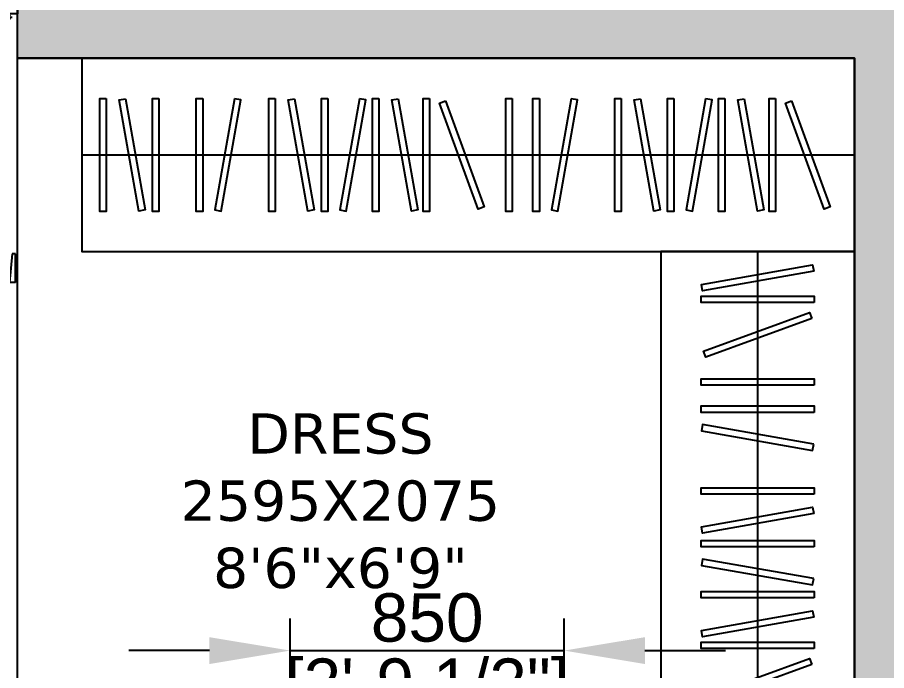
# Model space of a CAD drawing. Header units: millimetres. Extents: x 91566 to 131129, y 141753 to 207061.
# Drawn here: x 101848 to 104543, y 151537 to 153563 of the extents above; entities that cross this region are included whole.
import ezdxf

# ---------------------------------------------------------------- set-up
doc = ezdxf.new("R2010")
doc.units = ezdxf.units.MM
doc.linetypes.add('3BHK  WEST_UN-2$0$DASHED', pattern=[0.75, 0.5, -0.25])
for name, color, linetype in [('A-Dimensions', 4, 'Continuous'), ('A-Door', 11, 'Continuous'), ('A-Elevation 10', 8, 'Continuous'), ('A-Furniture', 8, 'Continuous'), ('A-Hatch', 252, 'Continuous'), ('A-Room Boundary', 44, 'Continuous'), ('A-Text Main', 44, 'Continuous')]:
    doc.layers.add(name, color=color, linetype=linetype)
doc.layers.add('A-Wall', color=240, linetype='Continuous', lineweight=35)
doc.styles.add('3.5BHK EAST-UN-5$0$grid_text', font='verdana.ttf')
doc.styles.add('S', font='arial.ttf', dxfattribs={"height": 150})
doc.dimstyles.new('DIMSMALL', dxfattribs={"dimtxt": 150, "dimasz": 250, "dimexe": 100, "dimexo": 100, "dimgap": 25, "dimtad": 1, "dimdec": 0, "dimzin": 0, "dimdsep": 46, "dimtxsty": 'S', "dimcen": 0, "dimdle": 100, "dimclrd": 8, "dimclre": 8, "dimclrt": 256, "dimazin": 0, "dimtfac": 1, "dimtdec": 0, "dimtix": 1, "dimtmove": 0, "dimatfit": 3, "dimldrblk": '12_DatumFilled', "dimfxl": 1, "dimtolj": 1, "dimtzin": 0, "dimlwd": -1, "dimlwe": -1, "dimarcsym": 1})

# ---------------------------------------------------------------- blocks, each defined once
blk = doc.blocks.new('3.5BHK EAST-UN-5$0$A$C63fc6ba4')
at = {"layer": 'A-Furniture', "ltscale": 600}
blk.add_lwpolyline([(600, 1475), (0, 1475), (0, 0), (600, 0)], close=True, dxfattribs=at)
for points in [[(300, 1475), (300, 0)], [(474.1, 1414.6), (129.4, 1353.9), (125.9, 1373.6), (470.6, 1434.3), (474.1, 1414.6)], [(475, 1317.3), (125, 1317.3), (125, 1337.3), (475, 1337.3), (475, 1317.3)], [(467.9, 1267.8), (139, 1148.1), (132.1, 1166.9), (461, 1286.6), (467.9, 1267.8)], [(475, 1061), (125, 1061), (125, 1081), (475, 1081), (475, 1061)], [(475, 976.5), (125, 976.5), (125, 996.5), (475, 996.5), (475, 976.5)], [(474.1, 878.2), (129.4, 939), (125.9, 919.3), (470.6, 858.5), (474.1, 878.2)], [(475, 722.8), (125, 722.8), (125, 742.8), (475, 742.8), (475, 722.8)], [(474.1, 663), (129.4, 602.2), (125.9, 621.9), (470.6, 682.7), (474.1, 663)], [(475, 559.4), (125, 559.4), (125, 579.4), (475, 579.4), (475, 559.4)], [(474.1, 461.1), (129.4, 521.9), (125.9, 502.2), (470.6, 441.4), (474.1, 461.1)], [(475, 401.5), (125, 401.5), (125, 421.5), (475, 421.5), (475, 401.5)], [(474.1, 341.6), (129.4, 280.9), (125.9, 300.6), (470.6, 361.3), (474.1, 341.6)], [(475, 244.3), (125, 244.3), (125, 264.3), (475, 264.3), (475, 244.3)], [(467.9, 194.8), (139, 75.1), (132.1, 93.9), (461, 213.6), (467.9, 194.8)]]:
    blk.add_lwpolyline(points, dxfattribs=at)
blk = doc.blocks.new('3.5BHK EAST-UN-5$0$A$C0e6164c6')
at = {"layer": 'A-Furniture', "ltscale": 600}
blk.add_lwpolyline([(0, 600), (0, 0), (2395, 0), (2395, 600)], close=True, dxfattribs=at)
for points in [[(75.1, 475), (75.1, 125), (55.1, 125), (55.1, 475), (75.1, 475)], [(134.9, 474.1), (195.7, 129.4), (176, 125.9), (115.2, 470.6), (134.9, 474.1)], [(238.5, 475), (238.5, 125), (218.5, 125), (218.5, 475), (238.5, 475)], [(374.4, 475), (374.4, 125), (354.4, 125), (354.4, 475), (374.4, 475)], [(472.7, 474.1), (411.9, 129.4), (431.6, 125.9), (492.4, 470.6), (472.7, 474.1)], [(599.2, 475), (599.2, 125), (579.2, 125), (579.2, 475), (599.2, 475)], [(659, 474.1), (719.8, 129.4), (700.1, 125.9), (639.3, 470.6), (659, 474.1)], [(762.7, 475), (762.7, 125), (742.7, 125), (742.7, 475), (762.7, 475)], [(860.9, 474.1), (800.1, 129.4), (819.8, 125.9), (880.6, 470.6), (860.9, 474.1)], [(920.6, 475), (920.6, 125), (900.6, 125), (900.6, 475), (920.6, 475)], [(980.4, 474.1), (1041.1, 129.4), (1021.4, 125.9), (960.7, 470.6), (980.4, 474.1)], [(1077.7, 475), (1077.7, 125), (1057.7, 125), (1057.7, 475), (1077.7, 475)], [(1127.2, 467.9), (1246.9, 139), (1228.1, 132.1), (1108.4, 461), (1127.2, 467.9)], [(1334, 475), (1334, 125), (1314, 125), (1314, 475), (1334, 475)], [(1418.5, 475), (1418.5, 125), (1398.5, 125), (1398.5, 475), (1418.5, 475)], [(1516.8, 474.1), (1456, 129.4), (1475.7, 125.9), (1536.5, 470.6), (1516.8, 474.1)], [(1672.2, 475), (1672.2, 125), (1652.2, 125), (1652.2, 475), (1672.2, 475)], [(1732, 474.1), (1792.8, 129.4), (1773.1, 125.9), (1712.3, 470.6), (1732, 474.1)], [(1835.6, 475), (1835.6, 125), (1815.6, 125), (1815.6, 475), (1835.6, 475)], [(1933.9, 474.1), (1873.1, 129.4), (1892.8, 125.9), (1953.6, 470.6), (1933.9, 474.1)], [(1993.5, 475), (1993.5, 125), (1973.5, 125), (1973.5, 475), (1993.5, 475)], [(2053.4, 474.1), (2114.1, 129.4), (2094.4, 125.9), (2033.7, 470.6), (2053.4, 474.1)], [(2150.7, 475), (2150.7, 125), (2130.7, 125), (2130.7, 475), (2150.7, 475)], [(2200.2, 467.9), (2319.9, 139), (2301.1, 132.1), (2181.4, 461), (2200.2, 467.9)], [(0, 300), (2395, 300)]]:
    blk.add_lwpolyline(points, dxfattribs=at)
blk = doc.blocks.new('A$Ccfbdbe87')
at = {"layer": 'A-Door'}
for p, q in [((99.9, 973.1), (44.4, 973.1)), ((44.4, 973.1), (44.4, 62.5)), ((99.9, 62.5), (99.9, 973.1)), ((5.6, 895.4), (44.4, 895.4)), ((5.6, 895.4), (5.6, 806.5)), ((16.7, 806.5), (24.9, 895.4)), ((138.8, 895.4), (99.9, 895.4)), ((127.7, 806.5), (119.5, 895.4)), ((138.8, 895.4), (138.8, 806.5)), ((23.3, 878.7), (44.4, 878.7)), ((121, 878.7), (99.9, 878.7)), ((99.9, 862), (44.4, 862)), ((5.6, 806.5), (16.7, 806.5)), ((138.8, 806.5), (127.7, 806.5)), ((99.9, 173.5), (44.4, 173.5)), ((33.3, 90.2), (33.3, 56.9)), ((0, 0), (0, 62.5)), ((0, 62.5), (44.4, 62.5)), ((16.7, 73.6), (50, 73.6)), ((44.4, 62.5), (99.9, 62.5)), ((44.4, 62.5), (44.4, 55.5)), ((44.4, 55.5), (55.5, 55.5)), ((55.5, 55.5), (55.5, 0)), ((99.9, 62.5), (99.9, 62.5)), ((944.5, 55.5), (944.5, 0)), ((955.6, 55.5), (944.5, 55.5)), ((1000, 62.5), (955.6, 62.5)), ((955.6, 62.5), (955.6, 55.5)), ((1000, 0), (1000, 62.5)), ((55.5, 0), (0, 0)), ((944.5, 0), (1000, 0))]:
    blk.add_line(p, q, dxfattribs=at)
blk.add_circle((33.3, 73.6), 11.1, dxfattribs=at)
at = {"layer": 'A-Door', "linetype": '3BHK  WEST_UN-2$0$DASHED', "lineweight": 0}
blk.add_arc((41.8, 61.2), 913.8, 0.0822, 86.3506, dxfattribs=at)
blk = doc.blocks.new('Unit_5')
at = {"layer": 'A-Hatch', "linetype": 'Continuous'}
h = blk.add_hatch(color=256, dxfattribs=at)
h.dxf.hatch_style = 1
h.paths.add_polyline_path([(-5471.5, -4705.1), (-5471.2, -4705.1), (-5271.5, -4705.1), (-5271.5, -250), (-3701.1, -250), (-3701.1, 0), (-5471.5, 0)])
h.paths.add_polyline_path([(0, -2528.3), (-251, -2528.3), (-251, -250), (-1851.1, -250), (-1851.1, 0), (0, 0)])
h.paths.add_polyline_path([(0, -3728.3), (-251, -3728.2), (-251.5, -4505.1), (-4111.5, -4505.1), (-4111.5, -4705.1), (-251.5, -4705.1), (-251.5, -5389.9), (-1.5, -5389.9)])
h.paths.add_polyline_path([(-3911.5, -10430.1), (-3911.5, -5705.1), (-4111.5, -5705.1), (-4111.5, -10630.1), (-251.5, -10630.1), (-251.5, -16800.1), (-1.5, -16800.1), (-1.5, -10430.1), (-1241.5, -10430.1), (-1491.5, -10430.1)])
h.paths.add_polyline_path([(-1.5, -7840.1), (-1.5, -6289.9), (-251.5, -6289.9), (-251.1, -7840.1)], flags=17)
h.paths.add_polyline_path([(-3741.5, -16550.1), (-3241.9, -16550.1), (-3241.9, -16800.1), (-4841.5, -16800.1), (-4841.5, -16550.1), (-3941.5, -16550.1), (-3941.5, -12590.1), (-6536.5, -12590.1), (-6536.5, -12390.1), (-3741.5, -12390.1)])
h.paths.add_polyline_path([(-10801.5, -13529.9), (-11051.5, -13529.9), (-11051.5, -12340.1), (-8401.5, -12340.1), (-8151.5, -12340.1), (-8151.5, -12390.1), (-7536.5, -12390.1), (-7536.5, -12590.1), (-8146.5, -12590.1), (-10801.5, -12590.1)])
h.paths.add_polyline_path([(-5591.5, -16550.1), (-9701.5, -16549.9), (-9701.5, -16799.9), (-5591.5, -16800.1)])
h.paths.add_polyline_path([(-8146.5, -4505.1), (-8146.5, -4705.1), (-10801.5, -4705.1), (-10801.5, -5680.1), (-11051.5, -5680.1), (-11051.5, -3849.9), (-10801.5, -3849.9), (-10801.5, -4505.1)])
h.paths.add_polyline_path([(-8151.5, -8330.1), (-8151.5, -5705.1), (-8351.5, -5705.1), (-8351.5, -8080.1), (-11051.5, -8080.1), (-11051.5, -8330.1)])
at = {"layer": 'A-Room Boundary', "linetype": 'Continuous'}
blk.add_lwpolyline([(-6536.5, -12590.1), (-3941.5, -12590.1), (-3941.5, -14665.1), (-6536.5, -14665.1)], close=True, dxfattribs=at)
at = {"layer": 'A-Wall', "lineweight": -3}
blk.add_lwpolyline([(-3741.5, -16550.1), (-3241.9, -16550.1), (-3241.9, -16800.1), (-4841.5, -16800.1), (-4841.5, -16550.1), (-3941.5, -16550.1), (-3941.5, -12590.1), (-6536.5, -12590.1), (-6536.5, -12390.1), (-3741.5, -12390.1)], close=True, dxfattribs=at)
at = {"layer": 'A-Door', "linetype": 'Continuous', "rotation": 180}
blk.add_blockref('A$Ccfbdbe87', (-6536.5, -12390.1), dxfattribs=at)
at = {"layer": 'A-Furniture', "ltscale": 600}
for name, p in [('3.5BHK EAST-UN-5$0$A$C0e6164c6', (-6336.5, -13190.1)), ('3.5BHK EAST-UN-5$0$A$C63fc6ba4', (-4541.5, -14665.1))]:
    blk.add_blockref(name, p, dxfattribs=at)
at = {"layer": 'A-Text Main', "linetype": 'Continuous', "insert": (-5535, -13963.4, 0), "char_height": 125, "width": 1139.094, "attachment_point": 5, "style": '3.5BHK EAST-UN-5$0$grid_text'}
blk.add_mtext('DRESS\\P2595X2075\\P8\'6"x6\'9"', dxfattribs=at)
blk = doc.blocks.new('*D152')
at = {"layer": 'A-Dimensions', "color": 8, "transparency": 16777216}
for p, q in [((102693.6, 151461.4), (102693.6, 151699.3)), ((103543.6, 151461.4), (103543.6, 151699.3)), ((102443.6, 151599.3), (102193.6, 151599.3)), ((102693.6, 151599.3), (103543.6, 151599.3)), ((103793.6, 151599.3), (104043.6, 151599.3))]:
    blk.add_line(p, q, dxfattribs=at)
for points in [[(102443.6, 151640.9), (102443.6, 151557.6), (102693.6, 151599.3)], [(103793.6, 151640.9), (103793.6, 151557.6), (103543.6, 151599.3)]]:
    blk.add_solid(points, dxfattribs=at)
at = {"layer": 'Defpoints', "color": 0, "transparency": 16777216}
for p in [(103543.6, 151599.3), (102693.6, 151361.4), (103543.6, 151361.4)]:
    blk.add_point(p, dxfattribs=at)
at = {"layer": 'A-Dimensions', "lineweight": 30, "transparency": 16777216, "char_height": 150, "attachment_point": 5, "style": 'S'}
for s, insert in [('\\A1;850', (103118.6, 151700.9)), ('\\A1;[2\'-9 1/2"]', (103118.6, 151477.2))]:
    blk.add_mtext(s, dxfattribs=dict(at, insert=insert))
blk = doc.blocks.new('12_DatumFilled')
at = {"color": 8, "linetype": 'ByBlock'}
blk.add_solid([(0, 0.577), (-1, 0), (0, -0.577)], dxfattribs=at)

msp = doc.modelspace()

# ---------------------------------------------------------------- block references
at = {"layer": 'A-Elevation 10', "linetype": 'Continuous'}
msp.add_blockref('Unit_5', (108384.7, 166026.5), dxfattribs=at)

# ---------------------------------------------------------------- next in the draw order: dimensions: what is measured, and where the dimension line sits
at = {"layer": 'A-Dimensions', "lineweight": 30}
dim = msp.add_linear_dim(base=(103543.6, 151599.3), p1=(102693.6, 151361.4), p2=(103543.6, 151361.4), dimstyle='DIMSMALL', override={"dimpost": '\\X'}, dxfattribs=at)
dim.commit()
dim.dimension.update_dxf_attribs({"geometry": '*D152', "text_midpoint": (103118.6, 151599.3)})

doc.saveas('drawing.dxf')
